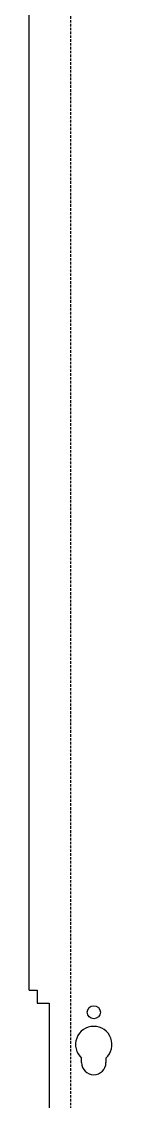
# Model space of a CAD drawing. Header units: millimetres. Extents: x -264 to 264, y -1078 to 1078.
# Drawn here: x -264 to -223, y -19 to 517 of the extents above; entities that cross this region are included whole.
import ezdxf

# ---------------------------------------------------------------- set-up
doc = ezdxf.new("R2010")
doc.units = ezdxf.units.MM
doc.linetypes.add('HIDDEN', pattern=[1.905, 1.27, -0.635])
doc.layers.add('BEND-UP', color=5, linetype='HIDDEN')

msp = doc.modelspace()

# ---------------------------------------------------------------- linework, layer by layer
for p, q in [((-263.74, 36), (-263.74, 964)), ((-263.74, 36), (-259.74, 36)), ((-259.74, 36), (-259.74, 29.5)), ((-259.74, 29.5), (-253.74, 29.5)), ((-253.74, 29.5), (-253.74, -29.5)), ((-237.75, 0), (-237.75, 2.29)), ((-225.75, 2.29), (-225.75, 0))]:
    msp.add_line(p, q)
msp.add_circle((-231.75, 25), 3.25)
for centre, radius, start, end in [((-231.75, 9), 9, 311.8103, 228.1897), ((-231.75, 0), 6, 180, 0)]:
    msp.add_arc(centre, radius, start, end)
at = {"layer": 'BEND-UP'}
msp.add_line((-243.24, 1044.99), (-243.24, -1043.5), dxfattribs=at)

doc.saveas('drawing.dxf')
